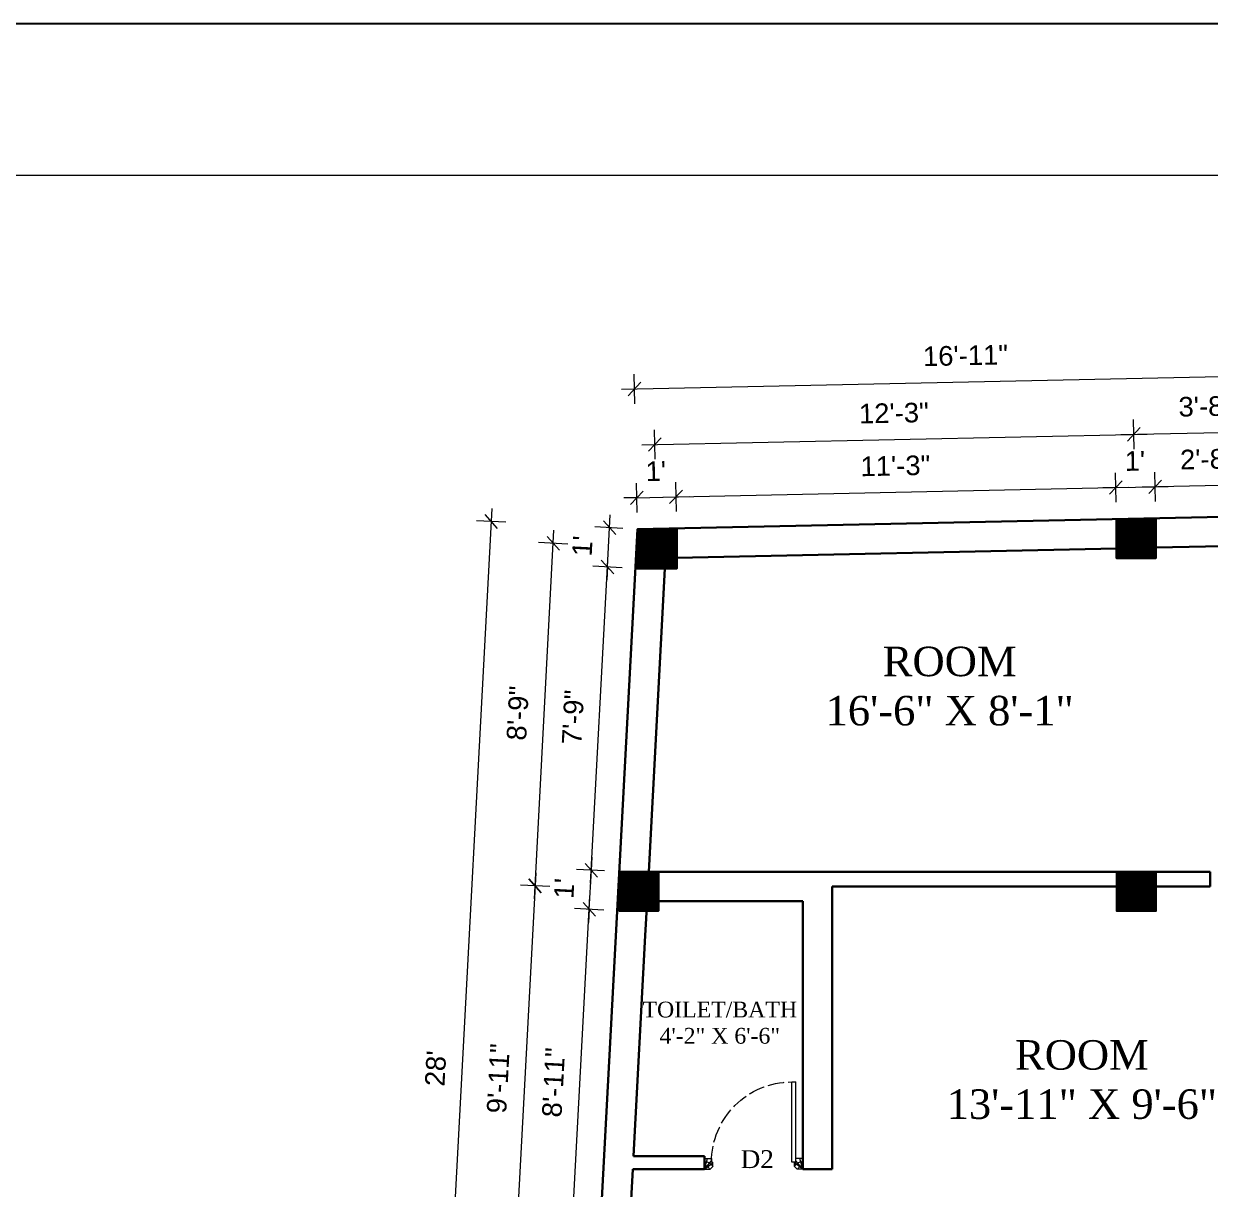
# Model space of a CAD drawing. Header units: inches. Extents: x 58262 to 62545, y -5508 to -3260.
# Drawn here: x 59581.4 to 59944.2, y -3616.2 to -3259.7 of the extents above; entities that cross this region are included whole.
import ezdxf

# ---------------------------------------------------------------- set-up
doc = ezdxf.new("R2010")
doc.units = ezdxf.units.IN
doc.header["$MEASUREMENT"] = 0
doc.linetypes.add('ACAD_ISO02W100', pattern=[15, 12, -3])
for name, color, linetype, lineweight in [('A_Title Text', 105, 'Continuous', 60), ('Door-window', 150, 'Continuous', 9), ('ELE1', 3, 'Continuous', 9), ('ELEVATION', 6, 'Continuous', 30), ('hatch', 30, 'Continuous', 5), ('WALL', 240, 'Continuous', 30)]:
    doc.layers.add(name, color=color, linetype=linetype, lineweight=lineweight)
doc.styles.add('Arial', font='arial.ttf')
doc.styles.get("Standard").update_dxf_attribs({"font": 'times.ttf'})
doc.dimstyles.new('Sudeep', dxfattribs={"dimtxt": 6, "dimasz": 4, "dimexe": 4.5, "dimexo": 4.5, "dimgap": 5, "dimtad": 1, "dimdec": 0, "dimlunit": 4, "dimtxsty": 'Arial', "dimblk": 'OBLIQUE', "dimcen": 250, "dimdle": 4, "dimclrd": 86, "dimclre": 5, "dimclrt": 1, "dimadec": 0, "dimazin": 0, "dimtfac": 1, "dimtdec": 0, "dimtix": 1, "dimtmove": 1, "dimatfit": 3, "dimldrblk": 'OBLIQUE', "dimfxl": 4.5, "dimfxlon": 1, "dimfrac": 2, "dimlwd": 15, "dimlwe": 13, "dimarcsym": 0})

# ---------------------------------------------------------------- blocks, each defined once
blk = doc.blocks.new('_Oblique')
at = {"color": 0, "linetype": 'ByBlock', "lineweight": -2}
blk.add_line((-0.5, -0.5), (0.5, 0.5), dxfattribs=at)
blk = doc.blocks.new('*D1016')
at = {"layer": 'A_Title Text', "color": 5, "lineweight": 13, "transparency": 16777216}
for p, q in [((59768.95, -3409.18), (59768.76, -3400.18)), ((59780.95, -3408.92), (59780.75, -3399.92))]:
    blk.add_line(p, q, dxfattribs=at)
at = {"layer": 'A_Title Text', "color": 86, "lineweight": 15, "transparency": 16777216}
for p, q in [((59768.85, -3404.68), (59764.86, -3404.76)), ((59768.85, -3404.68), (59780.85, -3404.42)), ((59780.85, -3404.42), (59784.85, -3404.34))]:
    blk.add_line(p, q, dxfattribs=at)
at = {"layer": 'Defpoints', "color": 0, "transparency": 16777216}
for p in [(59780.85, -3404.42), (59769.06, -3414.33), (59781.05, -3414.07)]:
    blk.add_point(p, dxfattribs=at)
at = {"layer": 'A_Title Text', "color": 86, "lineweight": 15, "transparency": 16777216, "xscale": 4, "yscale": 4, "zscale": 4}
for p, rotation in [((59768.85, -3404.68), 1.219298693830382), ((59780.85, -3404.42), 181.2192986938304)]:
    blk.add_blockref('_Oblique', p, dxfattribs=dict(at, rotation=rotation))
at = {"layer": 'A_Title Text', "color": 1, "transparency": 16777216, "insert": (59774.68, -3396.54), "char_height": 6, "attachment_point": 5, "rotation": 1.2193, "style": 'Arial'}
blk.add_mtext("1'", dxfattribs=at)
blk = doc.blocks.new('*D1017')
at = {"layer": 'A_Title Text', "color": 5, "lineweight": 13, "transparency": 16777216}
for p, q in [((59780.95, -3408.92), (59780.75, -3399.92)), ((59915.46, -3406.06), (59915.27, -3397.06))]:
    blk.add_line(p, q, dxfattribs=at)
at = {"layer": 'A_Title Text', "color": 86, "lineweight": 15, "transparency": 16777216}
blk.add_line((59776.85, -3404.51), (59919.37, -3401.47), dxfattribs=at)
at = {"layer": 'Defpoints', "color": 0, "transparency": 16777216}
for p in [(59915.37, -3401.56), (59781.05, -3414.07), (59915.57, -3411.21)]:
    blk.add_point(p, dxfattribs=at)
at = {"layer": 'A_Title Text', "color": 86, "lineweight": 15, "transparency": 16777216, "xscale": 4, "yscale": 4, "zscale": 4}
for p, rotation in [((59915.37, -3401.56), 1.219298693831743), ((59780.85, -3404.42), 181.2192986938317)]:
    blk.add_blockref('_Oblique', p, dxfattribs=dict(at, rotation=rotation))
at = {"layer": 'A_Title Text', "color": 1, "transparency": 16777216, "insert": (59847.94, -3394.93), "char_height": 6, "attachment_point": 5, "rotation": 1.2193, "style": 'Arial'}
blk.add_mtext('11\'-3"', dxfattribs=at)
blk = doc.blocks.new('*D1018')
at = {"layer": 'A_Title Text', "color": 5, "lineweight": 13, "transparency": 16777216}
for p, q in [((59915.46, -3406.06), (59915.27, -3397.06)), ((59927.46, -3405.8), (59927.27, -3396.81))]:
    blk.add_line(p, q, dxfattribs=at)
at = {"layer": 'A_Title Text', "color": 86, "lineweight": 15, "transparency": 16777216}
for p, q in [((59915.37, -3401.56), (59911.37, -3401.65)), ((59915.37, -3401.56), (59927.37, -3401.3)), ((59927.37, -3401.3), (59931.37, -3401.22))]:
    blk.add_line(p, q, dxfattribs=at)
at = {"layer": 'Defpoints', "color": 0, "transparency": 16777216}
for p in [(59927.37, -3401.3), (59927.57, -3410.95), (59915.57, -3411.21)]:
    blk.add_point(p, dxfattribs=at)
at = {"layer": 'A_Title Text', "color": 86, "lineweight": 15, "transparency": 16777216, "xscale": 4, "yscale": 4, "zscale": 4}
for p, rotation in [((59915.37, -3401.56), 1.219298693831741), ((59927.37, -3401.3), 181.2192986938317)]:
    blk.add_blockref('_Oblique', p, dxfattribs=dict(at, rotation=rotation))
at = {"layer": 'A_Title Text', "color": 1, "transparency": 16777216, "insert": (59921.2, -3393.42), "char_height": 6, "attachment_point": 5, "rotation": 1.2193, "style": 'Arial'}
blk.add_mtext("1'", dxfattribs=at)
blk = doc.blocks.new('*D1019')
at = {"layer": 'A_Title Text', "color": 5, "lineweight": 13, "transparency": 16777216}
for p, q in [((59959.73, -3405.12), (59959.54, -3396.12)), ((59927.46, -3405.8), (59927.27, -3396.81))]:
    blk.add_line(p, q, dxfattribs=at)
at = {"layer": 'A_Title Text', "color": 86, "lineweight": 15, "transparency": 16777216}
blk.add_line((59923.37, -3401.39), (59963.64, -3400.53), dxfattribs=at)
at = {"layer": 'Defpoints', "color": 0, "transparency": 16777216}
for p in [(59959.64, -3400.62), (59927.57, -3410.95), (59959.84, -3410.27)]:
    blk.add_point(p, dxfattribs=at)
at = {"layer": 'A_Title Text', "color": 86, "lineweight": 15, "transparency": 16777216, "xscale": 4, "yscale": 4, "zscale": 4}
for p, rotation in [((59927.37, -3401.3), 181.2192986938317), ((59959.64, -3400.62), 1.219298693831743)]:
    blk.add_blockref('_Oblique', p, dxfattribs=dict(at, rotation=rotation))
at = {"layer": 'A_Title Text', "color": 1, "transparency": 16777216, "insert": (59943.33, -3392.9), "char_height": 6, "attachment_point": 5, "rotation": 1.2193, "style": 'Arial'}
blk.add_mtext('2\'-8"', dxfattribs=at)
blk = doc.blocks.new('*D1021')
at = {"layer": 'A_Title Text', "color": 5, "lineweight": 13, "transparency": 16777216}
for p, q in [((59920.99, -3389.79), (59920.8, -3380.79)), ((59774.48, -3392.91), (59774.28, -3383.91))]:
    blk.add_line(p, q, dxfattribs=at)
at = {"layer": 'A_Title Text', "color": 86, "lineweight": 15, "transparency": 16777216}
blk.add_line((59770.38, -3388.5), (59924.89, -3385.2), dxfattribs=at)
at = {"layer": 'Defpoints', "color": 0, "transparency": 16777216}
for p in [(59920.89, -3385.29), (59921.57, -3417.21), (59775.06, -3420.33)]:
    blk.add_point(p, dxfattribs=at)
at = {"layer": 'A_Title Text', "color": 86, "lineweight": 15, "transparency": 16777216, "xscale": 4, "yscale": 4, "zscale": 4}
for p, rotation in [((59920.89, -3385.29), 1.220127726830044), ((59774.38, -3388.41), 181.2201277268301)]:
    blk.add_blockref('_Oblique', p, dxfattribs=dict(at, rotation=rotation))
at = {"layer": 'A_Title Text', "color": 1, "transparency": 16777216, "insert": (59847.47, -3378.79), "char_height": 6, "attachment_point": 5, "rotation": 1.2201, "style": 'Arial'}
blk.add_mtext('12\'-3"', dxfattribs=at)
blk = doc.blocks.new('*D1022')
at = {"layer": 'A_Title Text', "color": 5, "lineweight": 13, "transparency": 16777216}
for p, q in [((59920.99, -3389.79), (59920.8, -3380.79)), ((59965.26, -3388.85), (59965.07, -3379.85))]:
    blk.add_line(p, q, dxfattribs=at)
at = {"layer": 'A_Title Text', "color": 86, "lineweight": 15, "transparency": 16777216}
blk.add_line((59916.9, -3385.37), (59969.16, -3384.26), dxfattribs=at)
at = {"layer": 'Defpoints', "color": 0, "transparency": 16777216}
for p in [(59965.16, -3384.35), (59921.57, -3417.21), (59965.84, -3416.27)]:
    blk.add_point(p, dxfattribs=at)
at = {"layer": 'A_Title Text', "color": 86, "lineweight": 15, "transparency": 16777216, "xscale": 4, "yscale": 4, "zscale": 4}
for p, rotation in [((59920.89, -3385.29), 181.220127726838), ((59965.16, -3384.35), 1.220127726838008)]:
    blk.add_blockref('_Oblique', p, dxfattribs=dict(at, rotation=rotation))
at = {"layer": 'A_Title Text', "color": 1, "transparency": 16777216, "insert": (59942.86, -3376.75), "char_height": 6, "attachment_point": 5, "rotation": 1.2201, "style": 'Arial'}
blk.add_mtext('3\'-8"', dxfattribs=at)
blk = doc.blocks.new('*D988')
at = {"layer": 'A_Title Text', "color": 5, "lineweight": 13, "transparency": 16777216}
for p, q in [((59971.02, -3371.6), (59970.83, -3362.6)), ((59768.24, -3375.92), (59768.05, -3366.92))]:
    blk.add_line(p, q, dxfattribs=at)
at = {"layer": 'A_Title Text', "color": 86, "lineweight": 15, "transparency": 16777216}
blk.add_line((59764.15, -3371.5), (59974.93, -3367.02), dxfattribs=at)
at = {"layer": 'Defpoints', "color": 0, "transparency": 16777216}
for p in [(59970.93, -3367.1), (59971.84, -3410.01), (59769.06, -3414.33)]:
    blk.add_point(p, dxfattribs=at)
at = {"layer": 'A_Title Text', "color": 86, "lineweight": 15, "transparency": 16777216, "xscale": 4, "yscale": 4, "zscale": 4}
for p, rotation in [((59970.93, -3367.1), 1.219298693351797), ((59768.15, -3371.42), 181.2192986933518)]:
    blk.add_blockref('_Oblique', p, dxfattribs=dict(at, rotation=rotation))
at = {"layer": 'A_Title Text', "color": 1, "transparency": 16777216, "insert": (59869.37, -3361.2), "char_height": 6, "attachment_point": 5, "rotation": 1.2193, "style": 'Arial'}
blk.add_mtext('16\'-11"', dxfattribs=at)
blk = doc.blocks.new('*D989')
at = {"layer": 'A_Title Text', "color": 86, "lineweight": 15, "transparency": 16777216}
blk.add_line((59724.54, -3407.95), (59706.25, -3751.38), dxfattribs=at)
at = {"layer": 'A_Title Text', "color": 5, "lineweight": 13, "transparency": 16777216}
for p, q in [((59728.83, -3412.18), (59719.84, -3411.7)), ((59710.96, -3747.62), (59701.97, -3747.14))]:
    blk.add_line(p, q, dxfattribs=at)
at = {"layer": 'Defpoints', "color": 0, "transparency": 16777216}
for p in [(59769.06, -3414.33), (59706.47, -3747.38), (59751.2, -3749.77)]:
    blk.add_point(p, dxfattribs=at)
at = {"layer": 'A_Title Text', "color": 86, "lineweight": 15, "transparency": 16777216, "xscale": 4, "yscale": 4, "zscale": 4}
for p, rotation in [((59724.33, -3411.94), 86.95153107106873), ((59706.47, -3747.38), 266.9515310710688)]:
    blk.add_blockref('_Oblique', p, dxfattribs=dict(at, rotation=rotation))
at = {"layer": 'A_Title Text', "color": 1, "transparency": 16777216, "insert": (59707.35, -3579.24), "char_height": 6, "attachment_point": 5, "rotation": 86.9515, "style": 'Arial'}
blk.add_mtext("28'", dxfattribs=at)
blk = doc.blocks.new("D 3'")
at = {"layer": 'Door-window', "linetype": 'Continuous', "ltscale": 0.25}
for p, q in [((3749.64, -16740.96), (3749.64, -16711.46)), ((3751.14, -16711.46), (3749.64, -16711.46)), ((3751.14, -16740.96), (3751.14, -16711.46)), ((3747.14, -16743.51), (3747.14, -16739.51)), ((3747.14, -16739.51), (3749.64, -16739.51)), ((3749.14, -16743.51), (3750.14, -16742.51)), ((3749.64, -16740.96), (3751.14, -16740.96)), ((3750.14, -16742.51), (3750.14, -16740.96)), ((3780.14, -16742.51), (3780.14, -16740.96)), ((3780.64, -16740.96), (3780.14, -16740.96)), ((3781.14, -16743.51), (3780.14, -16742.51)), ((3783.14, -16739.51), (3780.64, -16739.51)), ((3780.64, -16739.51), (3780.64, -16740.96)), ((3783.14, -16743.51), (3783.14, -16739.51)), ((3747.14, -16743.51), (3749.14, -16743.51)), ((3783.14, -16743.51), (3781.14, -16743.51))]:
    blk.add_line(p, q, dxfattribs=at)
at = {"layer": 'Door-window', "linetype": 'ACAD_ISO02W100', "ltscale": 0.5}
blk.add_arc((3751.14, -16740.96), 29.5, 0, 90, dxfattribs=at)
at = {"layer": 'hatch', "color": 8}
for p, q in [((3747.14, -16743.51), (3748.23, -16739.5)), ((3747.14, -16743.51), (3749.64, -16740.37)), ((3747.14, -16743.51), (3750.14, -16741.17)), ((3783.14, -16743.51), (3780.14, -16741.17)), ((3783.14, -16743.51), (3780.64, -16740.37)), ((3783.14, -16743.51), (3782.06, -16739.5))]:
    blk.add_line(p, q, dxfattribs=at)
for centre, radius, start, end in [((3747.4, -16743.58), 2.93, 20.9872, 95.0825), ((3747.43, -16743.63), 1.42, 5.1372, 101.4864), ((3782.88, -16743.58), 2.93, 84.9175, 159.0128), ((3782.86, -16743.63), 1.42, 78.5136, 174.8628)]:
    blk.add_arc(centre, radius, start, end, dxfattribs=at)
blk = doc.blocks.new('*D996')
at = {"layer": 'A_Title Text', "color": 86, "lineweight": 15, "transparency": 16777216}
blk.add_line((59748.42, -3641.31), (59754.53, -3526.59), dxfattribs=at)
at = {"layer": 'A_Title Text', "color": 5, "lineweight": 13, "transparency": 16777216}
for p, q in [((59758.81, -3530.82), (59749.82, -3530.35)), ((59752.67, -3637.53), (59744.14, -3637.07))]:
    blk.add_line(p, q, dxfattribs=at)
at = {"layer": 'Defpoints', "color": 0, "transparency": 16777216}
for p in [(59754.32, -3530.58), (59763.48, -3531.07), (59757.16, -3637.77)]:
    blk.add_point(p, dxfattribs=at)
at = {"layer": 'A_Title Text', "color": 86, "lineweight": 15, "transparency": 16777216, "xscale": 4, "yscale": 4, "zscale": 4}
for p, rotation in [((59754.32, -3530.58), 86.95153107111452), ((59748.63, -3637.31), 266.9515310711145)]:
    blk.add_blockref('_Oblique', p, dxfattribs=dict(at, rotation=rotation))
at = {"layer": 'A_Title Text', "color": 1, "transparency": 16777216, "insert": (59743.42, -3583.52), "char_height": 6, "attachment_point": 5, "rotation": 86.9515, "style": 'Arial'}
blk.add_mtext('8\'-11"', dxfattribs=at)
blk = doc.blocks.new('*D997')
at = {"layer": 'A_Title Text', "color": 86, "lineweight": 15, "transparency": 16777216}
for p, q in [((59760.53, -3413.87), (59760.74, -3409.88)), ((59759.89, -3425.84), (59760.53, -3413.87)), ((59759.89, -3425.84), (59759.68, -3429.83))]:
    blk.add_line(p, q, dxfattribs=at)
at = {"layer": 'A_Title Text', "color": 5, "lineweight": 13, "transparency": 16777216}
for p, q in [((59764.57, -3414.09), (59756.04, -3413.63)), ((59764.39, -3426.08), (59755.4, -3425.6))]:
    blk.add_line(p, q, dxfattribs=at)
at = {"layer": 'Defpoints', "color": 0, "transparency": 16777216}
for p in [(59760.53, -3413.87), (59769.06, -3414.33), (59769.06, -3426.33)]:
    blk.add_point(p, dxfattribs=at)
at = {"layer": 'A_Title Text', "color": 86, "lineweight": 15, "transparency": 16777216, "xscale": 4, "yscale": 4, "zscale": 4}
for p, rotation in [((59760.53, -3413.87), 266.9515310711145), ((59759.89, -3425.84), 86.95153107111452)]:
    blk.add_blockref('_Oblique', p, dxfattribs=dict(at, rotation=rotation))
at = {"layer": 'A_Title Text', "color": 1, "transparency": 16777216, "insert": (59752.21, -3419.43), "char_height": 6, "attachment_point": 5, "rotation": 86.9515, "style": 'Arial'}
blk.add_mtext("1'", dxfattribs=at)
blk = doc.blocks.new('*D999')
at = {"layer": 'A_Title Text', "color": 86, "lineweight": 15, "transparency": 16777216}
blk.add_line((59737.52, -3527.38), (59743.52, -3414.64), dxfattribs=at)
at = {"layer": 'A_Title Text', "color": 5, "lineweight": 13, "transparency": 16777216}
for p, q in [((59747.8, -3418.87), (59738.81, -3418.4)), ((59742.22, -3523.62), (59733.24, -3523.14))]:
    blk.add_line(p, q, dxfattribs=at)
at = {"layer": 'Defpoints', "color": 0, "transparency": 16777216}
for p in [(59743.31, -3418.64), (59775.06, -3420.33), (59769.48, -3525.07)]:
    blk.add_point(p, dxfattribs=at)
at = {"layer": 'A_Title Text', "color": 86, "lineweight": 15, "transparency": 16777216, "xscale": 4, "yscale": 4, "zscale": 4}
for p, rotation in [((59743.31, -3418.64), 86.95153107111452), ((59737.73, -3523.38), 266.9515310711145)]:
    blk.add_blockref('_Oblique', p, dxfattribs=dict(at, rotation=rotation))
at = {"layer": 'A_Title Text', "color": 1, "transparency": 16777216, "insert": (59732.47, -3470.58), "char_height": 6, "attachment_point": 5, "rotation": 86.9515, "style": 'Arial'}
blk.add_mtext('8\'-9"', dxfattribs=at)
blk = doc.blocks.new('*D1002')
at = {"layer": 'A_Title Text', "color": 86, "lineweight": 15, "transparency": 16777216}
for p, q in [((59754.95, -3518.62), (59755.16, -3514.62)), ((59754.32, -3530.58), (59754.95, -3518.62)), ((59754.32, -3530.58), (59754.1, -3534.58))]:
    blk.add_line(p, q, dxfattribs=at)
at = {"layer": 'A_Title Text', "color": 5, "lineweight": 13, "transparency": 16777216}
for p, q in [((59758.99, -3518.83), (59750.46, -3518.38)), ((59758.81, -3530.82), (59749.82, -3530.35))]:
    blk.add_line(p, q, dxfattribs=at)
at = {"layer": 'Defpoints', "color": 0, "transparency": 16777216}
for p in [(59754.95, -3518.62), (59763.48, -3519.07), (59763.48, -3531.07)]:
    blk.add_point(p, dxfattribs=at)
at = {"layer": 'A_Title Text', "color": 86, "lineweight": 15, "transparency": 16777216, "xscale": 4, "yscale": 4, "zscale": 4}
for p, rotation in [((59754.95, -3518.62), 266.9515310711145), ((59754.32, -3530.58), 86.95153107111452)]:
    blk.add_blockref('_Oblique', p, dxfattribs=dict(at, rotation=rotation))
at = {"layer": 'A_Title Text', "color": 1, "transparency": 16777216, "insert": (59746.63, -3524.18), "char_height": 6, "attachment_point": 5, "rotation": 86.9515, "style": 'Arial'}
blk.add_mtext("1'", dxfattribs=at)
blk = doc.blocks.new('*D1003')
at = {"layer": 'A_Title Text', "color": 86, "lineweight": 15, "transparency": 16777216}
blk.add_line((59754.74, -3522.61), (59760.11, -3421.84), dxfattribs=at)
at = {"layer": 'A_Title Text', "color": 5, "lineweight": 13, "transparency": 16777216}
for p, q in [((59764.39, -3426.08), (59755.4, -3425.6)), ((59758.99, -3518.83), (59750.46, -3518.38))]:
    blk.add_line(p, q, dxfattribs=at)
at = {"layer": 'Defpoints', "color": 0, "transparency": 16777216}
for p in [(59759.89, -3425.84), (59769.06, -3426.33), (59763.48, -3519.07)]:
    blk.add_point(p, dxfattribs=at)
at = {"layer": 'A_Title Text', "color": 86, "lineweight": 15, "transparency": 16777216, "xscale": 4, "yscale": 4, "zscale": 4}
for p, rotation in [((59759.89, -3425.84), 86.95153107111452), ((59754.95, -3518.62), 266.9515310711145)]:
    blk.add_blockref('_Oblique', p, dxfattribs=dict(at, rotation=rotation))
at = {"layer": 'A_Title Text', "color": 1, "transparency": 16777216, "insert": (59749.37, -3471.8), "char_height": 6, "attachment_point": 5, "rotation": 86.9515, "style": 'Arial'}
blk.add_mtext('7\'-9"', dxfattribs=at)
blk = doc.blocks.new('*D1004')
at = {"layer": 'A_Title Text', "color": 86, "lineweight": 15, "transparency": 16777216}
blk.add_line((59737.94, -3519.39), (59731.2, -3646.07), dxfattribs=at)
at = {"layer": 'A_Title Text', "color": 5, "lineweight": 13, "transparency": 16777216}
for p, q in [((59742.22, -3523.62), (59733.24, -3523.14)), ((59735.9, -3642.31), (59726.91, -3641.84))]:
    blk.add_line(p, q, dxfattribs=at)
at = {"layer": 'Defpoints', "color": 0, "transparency": 16777216}
for p in [(59769.48, -3525.07), (59731.41, -3642.07), (59763.16, -3643.77)]:
    blk.add_point(p, dxfattribs=at)
at = {"layer": 'A_Title Text', "color": 86, "lineweight": 15, "transparency": 16777216, "xscale": 4, "yscale": 4, "zscale": 4}
for p, rotation in [((59737.73, -3523.38), 86.95153107111452), ((59731.41, -3642.07), 266.9515310711145)]:
    blk.add_blockref('_Oblique', p, dxfattribs=dict(at, rotation=rotation))
at = {"layer": 'A_Title Text', "color": 1, "transparency": 16777216, "insert": (59726.52, -3582.3), "char_height": 6, "attachment_point": 5, "rotation": 86.9515, "style": 'Arial'}
blk.add_mtext('9\'-11"', dxfattribs=at)

msp = doc.modelspace()

# ---------------------------------------------------------------- hatches: boundary and pattern name
at = {"layer": 'ELEVATION'}
h = msp.add_hatch(dxfattribs=at)
h.set_pattern_fill('ANSI31', color=256)
h.set_pattern_definition([(45, (32760.73502, 12876.24122), (-0.08838834765, 0.08838834765), [])])
h.paths.add_polyline_path([(59781.06, -3414.33), (59769.06, -3414.33), (59769.06, -3426.33), (59781.06, -3426.33)])
h = msp.add_hatch(dxfattribs=at)
h.set_pattern_fill('ANSI31', color=256)
h.set_pattern_definition([(45, (32907.2494, 12879.36175), (-0.08838834765, 0.08838834765), [])])
h.paths.add_polyline_path([(59927.57, -3411.21), (59915.57, -3411.21), (59915.57, -3423.21), (59927.57, -3423.21)])
h = msp.add_hatch(dxfattribs=at)
h.set_pattern_fill('ANSI31', color=256)
h.set_pattern_definition([(45, (32755.1566, 12771.49414), (-0.08838834765, 0.08838834765), [])])
h.paths.add_polyline_path([(59775.48, -3519.07), (59763.48, -3519.07), (59763.48, -3531.07), (59775.48, -3531.07)])
h = msp.add_hatch(dxfattribs=at)
h.set_pattern_fill('ANSI31', color=256)
h.set_pattern_definition([(45, (32907.3157, 12771.49414), (-0.08838834765, 0.08838834765), [])])
h.paths.add_polyline_path([(59927.64, -3519.07), (59915.64, -3519.07), (59915.64, -3531.07), (59927.64, -3531.07)])

# ---------------------------------------------------------------- linework, layer by layer
at = {"layer": 'Defpoints'}
msp.add_lwpolyline([(61439.74, -3259.7), (58262.14, -3259.7), (58262.14, -5507.67), (61439.74, -5507.67)], close=True, dxfattribs=at)
at = {"layer": 'ELE1'}
msp.add_lwpolyline([(58308.46, -3306.02), (61393.43, -3306.02), (61393.43, -5461.35), (58308.46, -5461.35)], close=True, dxfattribs=at)
at = {"layer": 'ELEVATION'}
for p, q in [((59996.16, -3409.49), (59769.06, -3414.33)), ((59927.57, -3411.21), (59927.57, -3410.95)), ((59769.06, -3414.33), (59751.2, -3749.77)), ((59781.06, -3414.33), (59781.05, -3414.07)), ((59915.57, -3420.21), (59781.06, -3423.07)), ((59959.84, -3419.27), (59927.57, -3419.95)), ((59777.43, -3426.33), (59772.49, -3519.07)), ((59772.49, -3519.07), (59944.24, -3519.07)), ((59944.24, -3519.07), (59944.24, -3523.57)), ((59763.48, -3522.07), (59763.48, -3531.07)), ((59828.59, -3523.57), (59944.24, -3523.57)), ((59828.59, -3523.57), (59828.59, -3610.07)), ((59915.64, -3522.07), (59915.64, -3531.07)), ((59772.02, -3528.07), (59771.46, -3538.55)), ((59772.02, -3528.07), (59819.59, -3528.07)), ((59819.59, -3528.07), (59819.59, -3610.07)), ((59771.46, -3538.55), (59767.86, -3606.07)), ((59767.86, -3606.07), (59789.59, -3606.07)), ((59789.59, -3606.07), (59789.59, -3610.07)), ((59767.65, -3610.07), (59766.17, -3637.77)), ((59767.65, -3610.07), (59789.59, -3610.07)), ((59819.59, -3610.07), (59828.59, -3610.07))]:
    msp.add_line(p, q, dxfattribs=at)
for points in [[(59769.06, -3414.33), (59781.06, -3414.33), (59781.06, -3426.33), (59769.06, -3426.33)], [(59915.57, -3411.21), (59927.57, -3411.21), (59927.57, -3423.21), (59915.57, -3423.21)], [(59763.48, -3519.07), (59775.48, -3519.07), (59775.48, -3531.07), (59763.48, -3531.07)], [(59915.64, -3519.07), (59927.64, -3519.07), (59927.64, -3531.07), (59915.64, -3531.07)]]:
    msp.add_lwpolyline(points, close=True, dxfattribs=at)

# ---------------------------------------------------------------- block references
at = {"layer": 'WALL', "xscale": -0.8333333330483583, "yscale": 0.8333333330483583, "zscale": 0.8333333330483583}
msp.add_blockref("D 3'", (62942.21, 10342.85), dxfattribs=at)

# ---------------------------------------------------------------- texts
for s, insert, char_height, width, attachment_point in [('{\\fTimes New Roman|b0|i0|c0|p18;ROOM\\P16\'-6" X 8\'-1"}', (59864.53, -3450.23), 9.03, 83.2761, 2), ('TOILET/BATH\\P4\'-2" X 6\'-6"', (59794.24, -3558.81), 4.8175, 44.4281, 2), ('ROOM\\P13\'-11" X 9\'-6"', (59904.96, -3570.58), 9.03, 83.2761, 2), ('{\\fTimes New Roman|b0|i0|c0|p18;D2}', (59800.64, -3609.74), 5.4869, 54.2013, 7)]:
    msp.add_mtext(s, dxfattribs=dict(insert=insert, char_height=char_height, width=width, attachment_point=attachment_point))

# ---------------------------------------------------------------- dimensions: what is measured, and where the dimension line sits
at = {"layer": 'A_Title Text'}
for p1, p2, distance, picture, middle in [((59769.06, -3414.33), (59971.84, -3410.01), 42.92, '*D988', (59869.37, -3361.2)), ((59775.06, -3420.33), (59921.57, -3417.21), 31.92, '*D1021', (59847.47, -3378.79)), ((59769.06, -3414.33), (59781.05, -3414.07), 9.65, '*D1016', (59774.68, -3396.54)), ((59769.06, -3414.33), (59751.2, -3749.77), -44.79, '*D989', (59707.35, -3579.24))]:
    dim = msp.add_aligned_dim(p1=p1, p2=p2, distance=distance, dimstyle='Sudeep', dxfattribs=at)
    dim.commit()
    dim.dimension.update_dxf_attribs({"geometry": picture, "text_midpoint": middle})
for base, p1, p2, angle, picture, middle in [((59965.16, -3384.35), (59921.57, -3417.21), (59965.84, -3416.27), 181.2201, '*D1022', (59942.86, -3376.75)), ((59959.64, -3400.62), (59927.57, -3410.95), (59959.84, -3410.27), 181.2193, '*D1019', (59943.33, -3392.9)), ((59915.37, -3401.56), (59781.05, -3414.07), (59915.57, -3411.21), 181.2193, '*D1017', (59847.94, -3394.93)), ((59927.37, -3401.3), (59915.57, -3411.21), (59927.57, -3410.95), 181.2193, '*D1018', (59921.2, -3393.42)), ((59760.53, -3413.87), (59769.06, -3426.33), (59769.06, -3414.33), 266.9515, '*D997', (59752.21, -3419.43)), ((59743.31, -3418.64), (59769.48, -3525.07), (59775.06, -3420.33), 266.9515, '*D999', (59732.47, -3470.58)), ((59759.89, -3425.84), (59763.48, -3519.07), (59769.06, -3426.33), 266.9515, '*D1003', (59749.37, -3471.8)), ((59754.95, -3518.62), (59763.48, -3531.07), (59763.48, -3519.07), 266.9515, '*D1002', (59746.63, -3524.18)), ((59731.41, -3642.07), (59769.48, -3525.07), (59763.16, -3643.77), 266.9515, '*D1004', (59726.52, -3582.3)), ((59754.32, -3530.58), (59757.16, -3637.77), (59763.48, -3531.07), 266.9515, '*D996', (59743.42, -3583.52))]:
    dim = msp.add_linear_dim(base=base, p1=p1, p2=p2, angle=angle, dimstyle='Sudeep', dxfattribs=at)
    dim.commit()
    dim.dimension.update_dxf_attribs({"geometry": picture, "text_midpoint": middle})

doc.saveas('drawing.dxf')
